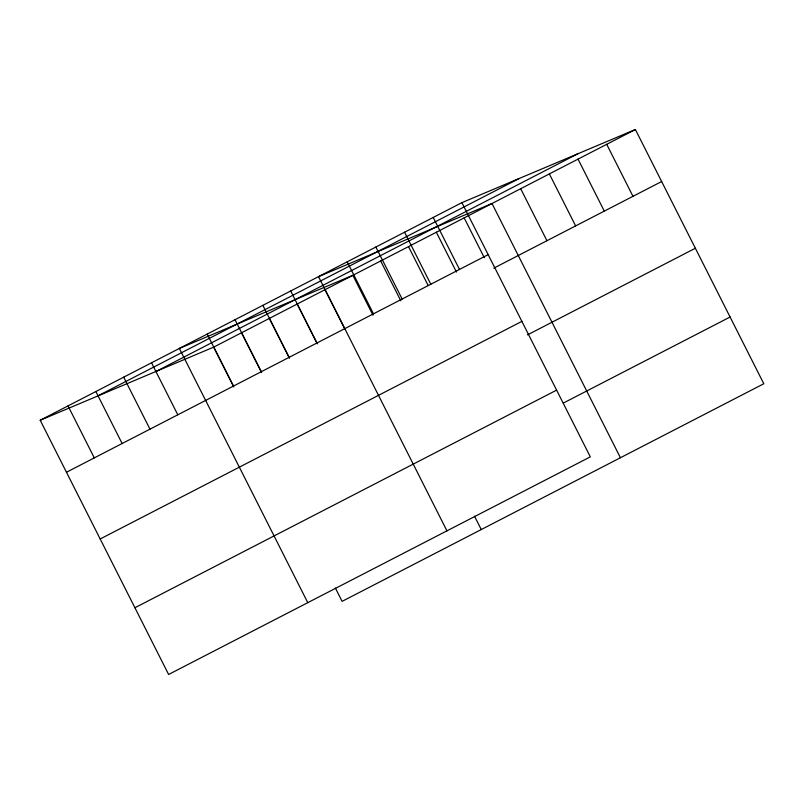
<?xml version="1.0" encoding="UTF-8"?>
<svg xmlns="http://www.w3.org/2000/svg" width="804" height="804" viewBox="0 0 804 804"><rect width="100%" height="100%" fill="white"/><g stroke="black" fill="none" stroke-linecap="round" stroke-linejoin="round"><path stroke-width="1.21" d="M461.898 202.638L590.317 456.863L168.619 674.476L40.2 420.251L461.898 202.638L635.381 129.524L763.8 383.749L342.102 601.362L335.358 588.015M97.445 396.121L519.153 178.508M156.428 371.267L578.126 153.644M40.2 420.251L213.683 347.137L635.381 129.524M66.471 472.249L488.169 254.637M493.777 268.154L661.652 181.523M100.178 538.981L521.876 321.369M527.484 334.886L695.359 248.255M134.911 607.744L556.609 390.131M563.333 403.065L730.092 317.017M606.708 144.318L632.969 196.317M578.026 159.112L604.296 211.12M549.353 173.915L575.624 225.914M520.68 188.709L546.941 240.718M620.427 457.737L491.998 203.512L318.525 276.626L446.944 530.851M464.169 217.874L484.289 257.702M433.225 217.432L459.496 269.43M436.341 232.235L456.461 272.064M404.553 232.235L430.813 284.234M408.502 246.597L428.07 285.319M375.87 247.029L402.141 299.028M380.674 260.958L400.794 300.786M347.197 261.823L373.468 313.831M372.966 315.158L352.845 275.32L179.362 348.433L307.781 602.668M474.521 516.208L481.264 529.555M325.007 289.681L345.127 329.519M290.686 290.988L316.957 342.986M297.178 304.053L317.299 343.881M262.858 305.349L289.128 357.348M269.34 318.414L289.46 358.242M235.029 319.711L261.29 371.709M241.512 332.776L261.632 372.604M207.191 334.072L233.461 386.071M213.683 347.137L233.803 386.965M151.524 362.795L177.795 414.804M123.695 377.166L149.966 429.165M95.867 391.528L122.128 443.527M68.028 405.889L94.299 457.888"/></g></svg>
